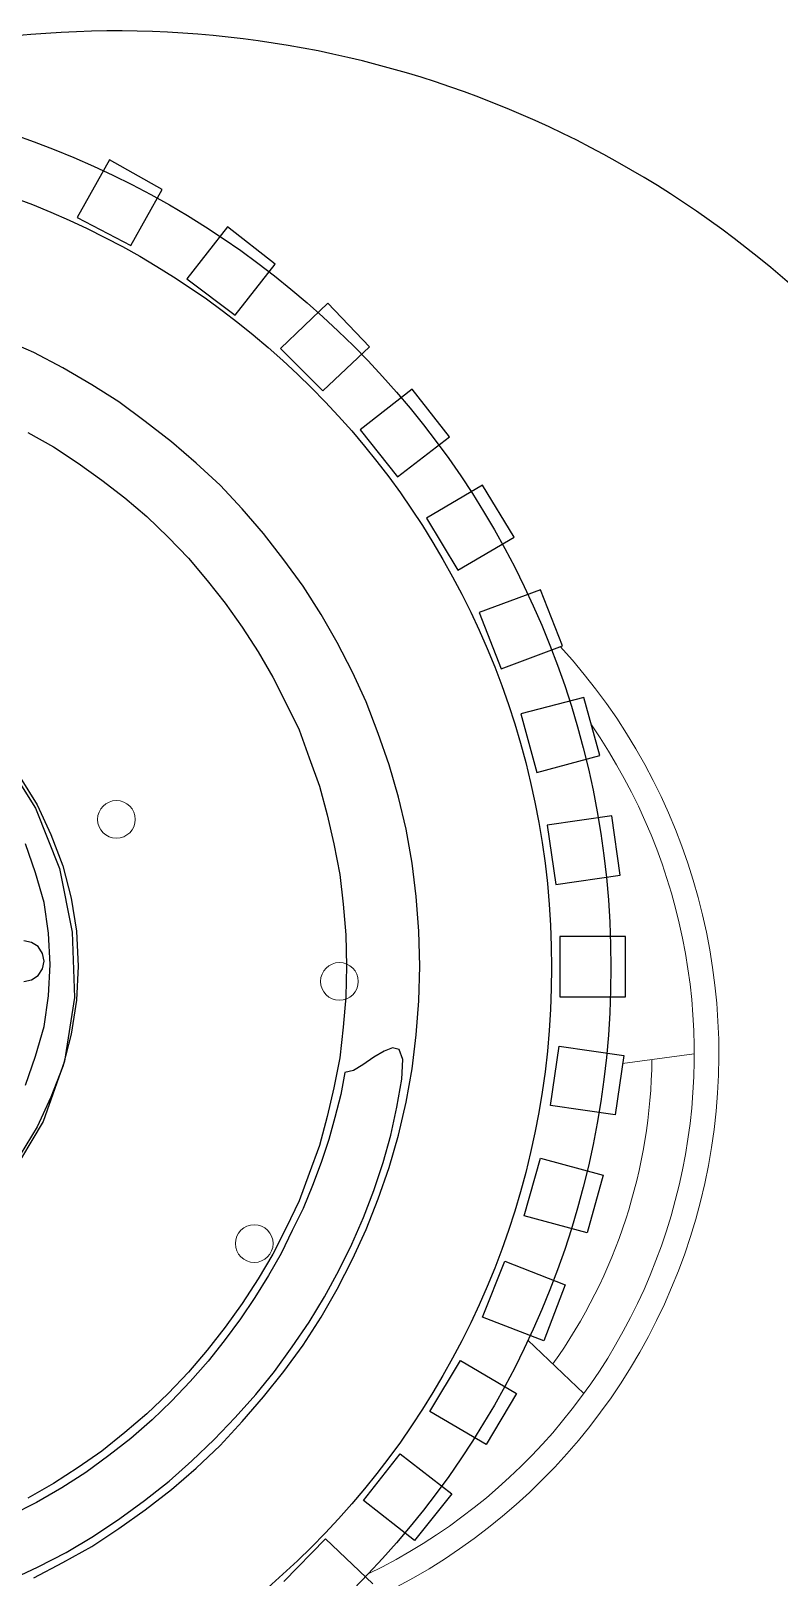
# Model space of a CAD drawing. Header units: inches. Extents: x 0.9 to 45.9, y 0.4 to 30.4.
# Drawn here: x 31.617 to 31.916, y 2.614 to 3.232 of the extents above; entities that cross this region are included whole.
import ezdxf

# ---------------------------------------------------------------- set-up
doc = ezdxf.new("R2010")
doc.units = ezdxf.units.IN
doc.header["$MEASUREMENT"] = 0
doc.layers.add('MUEBLES', color=8, linetype='Continuous')

# ---------------------------------------------------------------- blocks, each defined once
blk = doc.blocks.new('moto-3')
at = {"layer": 'MUEBLES', "linetype": 'Continuous'}
for p, q in [((192.78662, 16.60683), (192.77373, 16.58374)), ((192.80768, 16.59495), (192.78662, 16.60683)), ((192.79512, 16.57255), (192.80768, 16.59495)), ((192.77373, 16.58374), (192.79512, 16.57255)), ((192.83381, 16.58001), (192.81753, 16.55931)), ((192.85282, 16.56508), (192.83381, 16.58001)), ((192.83687, 16.5447), (192.85282, 16.56508)), ((192.81753, 16.55931), (192.83687, 16.5447)), ((192.87388, 16.54946), (192.85487, 16.53146)), ((192.89051, 16.53214), (192.87388, 16.54946)), ((192.75642, 16.52977), (192.74419, 16.5352)), ((192.76796, 16.52366), (192.75642, 16.52977)), ((192.85487, 16.53146), (192.87184, 16.5145)), ((192.87184, 16.5145), (192.89051, 16.53214)), ((192.7795, 16.51686), (192.76796, 16.52366)), ((192.79036, 16.51007), (192.7795, 16.51686)), ((192.90748, 16.51516), (192.88677, 16.49888)), ((192.92242, 16.49615), (192.90748, 16.51516)), ((192.80088, 16.50227), (192.79036, 16.51007)), ((192.81141, 16.49412), (192.80088, 16.50227)), ((192.88677, 16.49888), (192.90171, 16.4802)), ((192.75404, 16.49786), (192.76422, 16.49209)), ((192.82125, 16.48564), (192.81141, 16.49412)), ((192.90171, 16.4802), (192.92242, 16.49615)), ((192.76422, 16.49209), (192.77406, 16.48564)), ((192.77406, 16.48564), (192.78358, 16.47885)), ((192.83077, 16.47681), (192.82125, 16.48564)), ((192.78358, 16.47885), (192.79274, 16.47172)), ((192.83958, 16.46731), (192.83077, 16.47681)), ((192.93566, 16.47681), (192.91325, 16.46357)), ((192.94822, 16.4561), (192.93566, 16.47681)), ((192.79274, 16.47172), (192.80156, 16.46425)), ((192.80156, 16.46425), (192.81006, 16.4561)), ((192.84807, 16.45746), (192.83958, 16.46731)), ((192.91325, 16.46357), (192.92581, 16.44286)), ((192.81006, 16.4561), (192.81819, 16.44761)), ((192.85622, 16.44693), (192.84807, 16.45746)), ((192.92581, 16.44286), (192.94822, 16.4561)), ((192.81819, 16.44761), (192.82566, 16.43878)), ((192.86403, 16.4364), (192.85622, 16.44693)), ((192.82566, 16.43878), (192.8328, 16.42962)), ((192.87115, 16.42521), (192.86403, 16.4364)), ((192.95874, 16.43506), (192.93431, 16.42589)), ((192.96757, 16.41265), (192.95874, 16.43506)), ((192.8328, 16.42962), (192.83958, 16.42012)), ((192.87761, 16.414), (192.87115, 16.42521)), ((192.93431, 16.42589), (192.94313, 16.40349)), ((192.83958, 16.42012), (192.84604, 16.41027)), ((192.88373, 16.40212), (192.87761, 16.414)), ((192.94313, 16.40349), (192.96757, 16.41265)), ((192.84604, 16.41027), (192.85181, 16.40008)), ((192.85181, 16.40008), (192.85725, 16.38956)), ((192.88915, 16.39025), (192.88373, 16.40212)), ((192.85725, 16.38956), (192.86234, 16.37904)), ((192.89391, 16.37767), (192.88915, 16.39025)), ((192.97606, 16.39194), (192.95094, 16.38549)), ((192.98251, 16.36886), (192.97606, 16.39194)), ((192.95094, 16.38549), (192.95738, 16.36207)), ((192.86234, 16.37904), (192.86641, 16.36784)), ((192.89832, 16.36511), (192.89391, 16.37767)), ((192.74318, 16.36987), (192.7571, 16.3478)), ((192.86641, 16.36784), (192.87049, 16.35663)), ((192.90206, 16.35222), (192.89832, 16.36511)), ((192.95738, 16.36207), (192.98251, 16.36886)), ((192.75098, 16.36002), (192.75777, 16.34916)), ((192.87049, 16.35663), (192.87353, 16.34509)), ((192.9051, 16.33932), (192.90206, 16.35222)), ((192.7571, 16.3478), (192.7666, 16.3237)), ((192.75777, 16.34916), (192.7632, 16.33728)), ((192.87353, 16.34509), (192.87624, 16.33354)), ((192.98727, 16.34475), (192.96146, 16.34101)), ((192.99066, 16.32099), (192.98727, 16.34475)), ((192.90748, 16.32574), (192.9051, 16.33932)), ((192.96146, 16.34101), (192.96486, 16.31724)), ((192.7571, 16.322), (192.75302, 16.33354)), ((192.7632, 16.33728), (192.76796, 16.32471)), ((192.87624, 16.33354), (192.87862, 16.32132)), ((192.76049, 16.31012), (192.7571, 16.322)), ((192.7666, 16.3237), (192.77169, 16.29823)), ((192.76796, 16.32471), (192.77135, 16.31182)), ((192.87862, 16.32132), (192.87998, 16.30944)), ((192.90918, 16.3125), (192.90748, 16.32574)), ((192.96486, 16.31724), (192.99066, 16.32099)), ((192.76219, 16.2979), (192.76049, 16.31012)), ((192.77135, 16.31182), (192.77338, 16.29858)), ((192.87998, 16.30944), (192.881, 16.29722)), ((192.91019, 16.29858), (192.90918, 16.3125)), ((192.76287, 16.28534), (192.76219, 16.2979)), ((192.77169, 16.29823), (192.7727, 16.2721)), ((192.77338, 16.29858), (192.77406, 16.28466)), ((192.881, 16.29722), (192.88135, 16.28466)), ((192.91054, 16.28466), (192.91019, 16.29858)), ((192.96656, 16.29654), (192.96656, 16.27243)), ((192.99269, 16.29654), (192.96656, 16.29654)), ((192.99269, 16.27243), (192.99269, 16.29654)), ((192.7554, 16.29417), (192.75234, 16.29484)), ((192.75811, 16.29246), (192.7554, 16.29417)), ((192.75981, 16.28975), (192.75811, 16.29246)), ((192.76049, 16.2867), (192.75981, 16.28975)), ((192.75811, 16.28093), (192.75981, 16.28364)), ((192.75981, 16.28364), (192.76049, 16.2867)), ((192.76219, 16.27278), (192.76287, 16.28534)), ((192.77406, 16.28466), (192.77338, 16.27108)), ((192.88135, 16.28466), (192.881, 16.27243)), ((192.91019, 16.27074), (192.91054, 16.28466)), ((192.75234, 16.27855), (192.7554, 16.27922)), ((192.7554, 16.27922), (192.75811, 16.28093)), ((192.76049, 16.26056), (192.76219, 16.27278)), ((192.7727, 16.2721), (192.76864, 16.24664)), ((192.77338, 16.27108), (192.77135, 16.2575)), ((192.881, 16.27243), (192.87998, 16.26022)), ((192.90918, 16.25716), (192.91019, 16.27074)), ((192.96656, 16.27243), (192.99269, 16.27243)), ((192.7571, 16.24868), (192.76049, 16.26056)), ((192.87998, 16.26022), (192.87862, 16.248)), ((192.77135, 16.2575), (192.76796, 16.2446)), ((192.89968, 16.25207), (192.89628, 16.25071)), ((192.90239, 16.25139), (192.89968, 16.25207)), ((192.90748, 16.24358), (192.90918, 16.25716)), ((192.96282, 16.22899), (192.96621, 16.25275)), ((192.96621, 16.25275), (192.99201, 16.24901)), ((192.75302, 16.23714), (192.7571, 16.24868)), ((192.76864, 16.24664), (192.76014, 16.22253)), ((192.87862, 16.248), (192.87624, 16.23611)), ((192.89221, 16.24833), (192.88779, 16.24527)), ((192.89628, 16.25071), (192.89221, 16.24833)), ((192.90375, 16.24732), (192.90239, 16.25139)), ((192.90341, 16.23951), (192.90375, 16.24732)), ((192.99201, 16.24901), (192.98862, 16.22525)), ((192.76796, 16.2446), (192.7632, 16.23238)), ((192.88067, 16.24223), (192.87897, 16.2334)), ((192.88406, 16.24291), (192.88067, 16.24223)), ((192.88779, 16.24527), (192.88406, 16.24291)), ((192.90137, 16.22831), (192.90341, 16.23951)), ((192.9051, 16.23034), (192.90748, 16.24358)), ((192.87624, 16.23611), (192.87353, 16.22456)), ((192.87897, 16.2334), (192.87659, 16.22423)), ((192.7632, 16.23238), (192.75777, 16.2205)), ((192.899, 16.2171), (192.90137, 16.22831)), ((192.90206, 16.2171), (192.9051, 16.23034)), ((192.98862, 16.22525), (192.96282, 16.22899)), ((192.76014, 16.22253), (192.7469, 16.20046)), ((192.87353, 16.22456), (192.87049, 16.21303)), ((192.87659, 16.22423), (192.87421, 16.2154)), ((192.75777, 16.2205), (192.75098, 16.20929)), ((192.87421, 16.2154), (192.87115, 16.20623)), ((192.89594, 16.20623), (192.899, 16.2171)), ((192.89832, 16.2042), (192.90206, 16.2171)), ((192.87049, 16.21303), (192.86641, 16.20183)), ((192.87115, 16.20623), (192.86776, 16.19707)), ((192.89221, 16.19504), (192.89594, 16.20623)), ((192.89391, 16.19164), (192.89832, 16.2042)), ((192.95229, 16.18486), (192.95874, 16.20793)), ((192.95874, 16.20793), (192.98386, 16.20114)), ((192.86641, 16.20183), (192.86234, 16.19096)), ((192.86776, 16.19707), (192.86403, 16.1879)), ((192.98386, 16.20114), (192.97742, 16.17806)), ((192.86234, 16.19096), (192.85725, 16.1801)), ((192.88813, 16.18418), (192.89221, 16.19504)), ((192.88915, 16.17942), (192.89391, 16.19164)), ((192.86403, 16.1879), (192.85961, 16.17909)), ((192.88338, 16.17365), (192.88813, 16.18418)), ((192.97742, 16.17806), (192.95229, 16.18486)), ((192.85725, 16.1801), (192.85181, 16.16957)), ((192.85961, 16.17909), (192.8552, 16.16991)), ((192.88373, 16.16754), (192.88915, 16.17942)), ((192.87829, 16.16312), (192.88338, 16.17365)), ((192.85181, 16.16957), (192.84604, 16.15973)), ((192.8552, 16.16991), (192.85011, 16.16109)), ((192.87761, 16.15565), (192.88373, 16.16754)), ((192.93566, 16.14446), (192.94449, 16.16686)), ((192.94449, 16.16686), (192.96859, 16.15735)), ((192.84604, 16.15973), (192.83958, 16.14988)), ((192.85011, 16.16109), (192.84467, 16.15226)), ((192.87252, 16.15261), (192.87829, 16.16312)), ((192.87115, 16.14446), (192.87761, 16.15565)), ((192.96859, 16.15735), (192.96011, 16.13494)), ((192.83958, 16.14988), (192.8328, 16.14038)), ((192.84467, 16.15226), (192.8389, 16.14377)), ((192.86641, 16.14241), (192.87252, 16.15261)), ((192.8389, 16.14377), (192.83246, 16.13494)), ((192.85961, 16.13257), (192.86641, 16.14241)), ((192.86403, 16.13325), (192.87115, 16.14446)), ((192.96011, 16.13494), (192.93566, 16.14446)), ((192.8328, 16.14038), (192.82566, 16.13122)), ((192.83246, 16.13494), (192.82601, 16.12681)), ((192.82566, 16.13122), (192.81819, 16.1224)), ((192.85249, 16.12273), (192.85961, 16.13257)), ((192.85622, 16.12273), (192.86403, 16.13325)), ((192.81819, 16.1224), (192.81006, 16.11391)), ((192.82601, 16.12681), (192.81888, 16.11867)), ((192.84502, 16.11357), (192.85249, 16.12273)), ((192.84807, 16.11255), (192.85622, 16.12273)), ((192.91461, 16.10678), (192.92684, 16.12715)), ((192.92684, 16.12715), (192.94924, 16.11391)), ((192.81888, 16.11867), (192.81141, 16.11086)), ((192.81006, 16.11391), (192.80156, 16.10577)), ((192.81141, 16.11086), (192.8036, 16.10339)), ((192.83687, 16.1044), (192.84502, 16.11357)), ((192.83958, 16.10271), (192.84807, 16.11255)), ((192.94924, 16.11391), (192.93702, 16.09354)), ((192.80156, 16.10577), (192.79274, 16.0983)), ((192.82839, 16.09558), (192.83687, 16.1044)), ((192.93702, 16.09354), (192.91461, 16.10678)), ((192.79274, 16.0983), (192.78358, 16.09083)), ((192.8036, 16.10339), (192.79512, 16.09592)), ((192.83077, 16.09321), (192.83958, 16.10271)), ((192.79512, 16.09592), (192.78629, 16.08913)), ((192.81956, 16.08709), (192.82839, 16.09558)), ((192.82125, 16.08404), (192.83077, 16.09321)), ((192.78358, 16.09083), (192.77406, 16.08438)), ((192.78629, 16.08913), (192.77712, 16.08234)), ((192.81039, 16.07895), (192.81956, 16.08709)), ((192.88813, 16.07114), (192.90272, 16.08981)), ((192.90272, 16.08981), (192.92343, 16.07385)), ((192.77406, 16.08438), (192.76422, 16.07792)), ((192.77712, 16.08234), (192.76761, 16.07623)), ((192.80054, 16.07114), (192.81039, 16.07895)), ((192.81141, 16.07554), (192.82125, 16.08404)), ((192.76422, 16.07792), (192.75404, 16.07215)), ((192.76761, 16.07623), (192.75743, 16.07045)), ((192.80088, 16.06741), (192.81141, 16.07554)), ((192.92343, 16.07385), (192.9085, 16.05518)), ((192.75743, 16.07045), (192.7469, 16.06503)), ((192.79036, 16.05994), (192.80088, 16.06741)), ((192.7907, 16.06401), (192.80054, 16.07114)), ((192.9085, 16.05518), (192.88813, 16.07114)), ((192.78017, 16.05688), (192.7907, 16.06401)), ((192.76931, 16.05043), (192.78017, 16.05688)), ((192.7795, 16.0528), (192.79036, 16.05994)), ((192.85622, 16.03888), (192.87285, 16.05586)), ((192.87285, 16.05586), (192.89186, 16.03787)), ((192.75811, 16.04466), (192.76931, 16.05043)), ((192.76796, 16.04635), (192.7795, 16.0528)), ((192.74657, 16.03923), (192.75811, 16.04466)), ((192.75642, 16.04025), (192.76796, 16.04635))]:
    blk.add_line(p, q, dxfattribs=at)
at = {"layer": 'MUEBLES'}
for radius in [0.3512, 0.32751]:
    blk.add_circle((192.63571, 16.28413), radius, dxfattribs=at)

msp = doc.modelspace()

# ---------------------------------------------------------------- linework, layer by layer
at = {"layer": 'MUEBLES', "lineweight": 0}
for p, q in [((31.88193, 2.82324, -0.074), (31.85329, 2.81938, -0.074)), ((31.81553, 2.70888, -0.074), (31.83785, 2.68757, -0.074))]:
    msp.add_line(p, q, dxfattribs=at)
for centre in [(31.65111, 2.91692, -0.074), (31.7402, 2.85219, -0.074), (31.70617, 2.74746, -0.074)]:
    msp.add_circle(centre, 0.00753, dxfattribs=at)
at = {"layer": 'MUEBLES'}
msp.add_arc((31.65111, 2.82324, -0.074), 0.40867, 359.70209, 109.47529, dxfattribs=at)
at = {"layer": 'MUEBLES', "lineweight": 0}
for radius, start, end in [(0.24066, 292.60002, 42.53689), (0.23083, 295.83984, 34.72165), (0.21392, 324.6114, 359.3886)]:
    msp.add_arc((31.65111, 2.82324, -0.074), radius, start, end, dxfattribs=at)

# ---------------------------------------------------------------- block references
at = {"layer": 'MUEBLES'}
msp.add_blockref('moto-3', (-161.13826, -13.42638, -0.074), dxfattribs=at)

doc.saveas('drawing.dxf')
